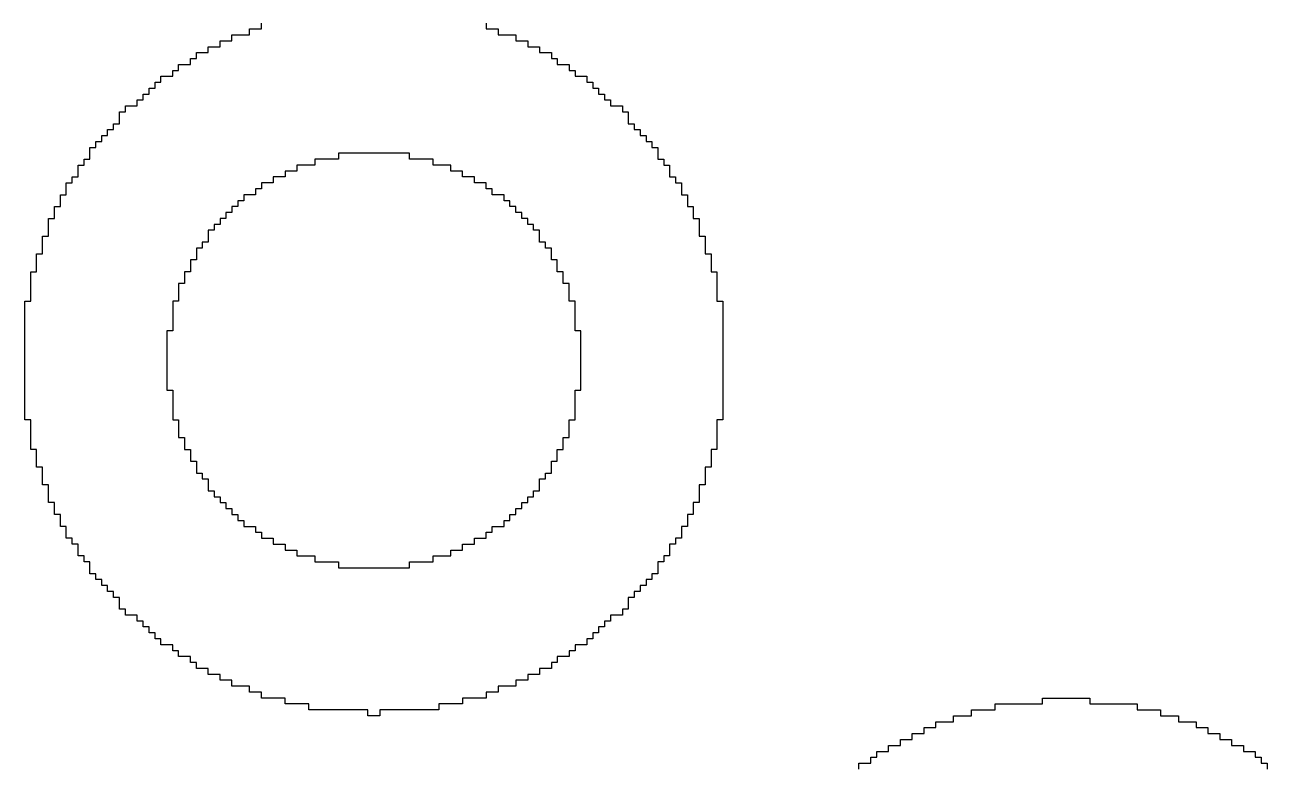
# Model space of a CAD drawing. Header units: inches. Extents: x -0.3 to 9.9, y -0.4 to 5.
# Drawn here: x 2.25393 to 2.29066, y 1.2496 to 1.2715 of the extents above; entities that cross this region are included whole.
import ezdxf

# ---------------------------------------------------------------- set-up
doc = ezdxf.new("R2010")
doc.units = ezdxf.units.IN
doc.header["$MEASUREMENT"] = 0
doc.layers.add('Top Overlay', color=2, linetype='Continuous')

msp = doc.modelspace()

# ---------------------------------------------------------------- linework, layer by layer
at = {"layer": 'Top Overlay'}
for p, q in [((2.260578, 1.271205), (2.260578, 1.27138)), ((2.260578, 1.27138), (2.260928, 1.27138)), ((2.260928, 1.27138), (2.260928, 1.271554)), ((2.267574, 1.271554), (2.267574, 1.27138)), ((2.267574, 1.27138), (2.267924, 1.27138)), ((2.267924, 1.27138), (2.267924, 1.271205)), ((2.259354, 1.27068), (2.259354, 1.270855)), ((2.259354, 1.270855), (2.259704, 1.270855)), ((2.259704, 1.270855), (2.259704, 1.27103)), ((2.259704, 1.27103), (2.260053, 1.27103)), ((2.260053, 1.27103), (2.260053, 1.271205)), ((2.260053, 1.271205), (2.260578, 1.271205)), ((2.267924, 1.271205), (2.268449, 1.271205)), ((2.268449, 1.271205), (2.268449, 1.27103)), ((2.268449, 1.27103), (2.268798, 1.27103)), ((2.268798, 1.27103), (2.268798, 1.270855)), ((2.268798, 1.270855), (2.269148, 1.270855)), ((2.269148, 1.270855), (2.269148, 1.27068)), ((2.258829, 1.27033), (2.258829, 1.270505)), ((2.258829, 1.270505), (2.259004, 1.270505)), ((2.259004, 1.270505), (2.259004, 1.27068)), ((2.259004, 1.27068), (2.259354, 1.27068)), ((2.269148, 1.27068), (2.269498, 1.27068)), ((2.269498, 1.27068), (2.269498, 1.270505)), ((2.269498, 1.270505), (2.269673, 1.270505)), ((2.269673, 1.270505), (2.269673, 1.27033)), ((2.258304, 1.26998), (2.258304, 1.270155)), ((2.258304, 1.270155), (2.258479, 1.270155)), ((2.258479, 1.270155), (2.258479, 1.27033)), ((2.258479, 1.27033), (2.258829, 1.27033)), ((2.269673, 1.27033), (2.270023, 1.27033)), ((2.270023, 1.27033), (2.270023, 1.270155)), ((2.270023, 1.270155), (2.270198, 1.270155)), ((2.270198, 1.270155), (2.270198, 1.26998)), ((2.25778, 1.26963), (2.25778, 1.269805)), ((2.25778, 1.269805), (2.257954, 1.269805)), ((2.257954, 1.269805), (2.257954, 1.26998)), ((2.257954, 1.26998), (2.258304, 1.26998)), ((2.270198, 1.26998), (2.270548, 1.26998)), ((2.270548, 1.26998), (2.270548, 1.269805)), ((2.270548, 1.269805), (2.270722, 1.269805)), ((2.270722, 1.269805), (2.270722, 1.26963)), ((2.25743, 1.269281), (2.25743, 1.269456)), ((2.25743, 1.269456), (2.257605, 1.269456)), ((2.257605, 1.269456), (2.257605, 1.26963)), ((2.257605, 1.26963), (2.25778, 1.26963)), ((2.270722, 1.26963), (2.270897, 1.26963)), ((2.270897, 1.26963), (2.270897, 1.269456)), ((2.270897, 1.269456), (2.271072, 1.269456)), ((2.271072, 1.269456), (2.271072, 1.269281)), ((2.256905, 1.268931), (2.256905, 1.269106)), ((2.256905, 1.269106), (2.257255, 1.269106)), ((2.257255, 1.269106), (2.257255, 1.269281)), ((2.257255, 1.269281), (2.25743, 1.269281)), ((2.271072, 1.269281), (2.271247, 1.269281)), ((2.271247, 1.269281), (2.271247, 1.269106)), ((2.271247, 1.269106), (2.271597, 1.269106)), ((2.271597, 1.269106), (2.271597, 1.268931)), ((2.25673, 1.268581), (2.25673, 1.268931)), ((2.25673, 1.268931), (2.256905, 1.268931)), ((2.271597, 1.268931), (2.271772, 1.268931)), ((2.271772, 1.268931), (2.271772, 1.268581)), ((2.25638, 1.268231), (2.25638, 1.268406)), ((2.25638, 1.268406), (2.256555, 1.268406)), ((2.256555, 1.268406), (2.256555, 1.268581)), ((2.256555, 1.268581), (2.25673, 1.268581)), ((2.271772, 1.268581), (2.271947, 1.268581)), ((2.271947, 1.268581), (2.271947, 1.268406)), ((2.271947, 1.268406), (2.272122, 1.268406)), ((2.272122, 1.268406), (2.272122, 1.268231)), ((2.256031, 1.267881), (2.256031, 1.268056)), ((2.256031, 1.268056), (2.256205, 1.268056)), ((2.256205, 1.268056), (2.256205, 1.268231)), ((2.256205, 1.268231), (2.25638, 1.268231)), ((2.272122, 1.268231), (2.272297, 1.268231)), ((2.272297, 1.268231), (2.272297, 1.268056)), ((2.272297, 1.268056), (2.272471, 1.268056)), ((2.272471, 1.268056), (2.272471, 1.267881)), ((2.255856, 1.267532), (2.255856, 1.267881)), ((2.255856, 1.267881), (2.256031, 1.267881)), ((2.2653, 1.267707), (2.263202, 1.267707)), ((2.263202, 1.267707), (2.263202, 1.267532)), ((2.2653, 1.267532), (2.2653, 1.267707)), ((2.272471, 1.267881), (2.272646, 1.267881)), ((2.272646, 1.267881), (2.272646, 1.267532)), ((2.255506, 1.267007), (2.255506, 1.267357)), ((2.255506, 1.267357), (2.255681, 1.267357)), ((2.255681, 1.267357), (2.255681, 1.267532)), ((2.255681, 1.267532), (2.255856, 1.267532)), ((2.261977, 1.267182), (2.261627, 1.267182)), ((2.261627, 1.267182), (2.261627, 1.267007)), ((2.262502, 1.267357), (2.261977, 1.267357)), ((2.261977, 1.267357), (2.261977, 1.267182)), ((2.263202, 1.267532), (2.262502, 1.267532)), ((2.262502, 1.267532), (2.262502, 1.267357)), ((2.266, 1.267532), (2.2653, 1.267532)), ((2.266, 1.267357), (2.266, 1.267532)), ((2.266525, 1.267357), (2.266, 1.267357)), ((2.266525, 1.267182), (2.266525, 1.267357)), ((2.266875, 1.267182), (2.266525, 1.267182)), ((2.266875, 1.267007), (2.266875, 1.267182)), ((2.272646, 1.267532), (2.272821, 1.267532)), ((2.272821, 1.267532), (2.272821, 1.267357)), ((2.272821, 1.267357), (2.272996, 1.267357)), ((2.272996, 1.267357), (2.272996, 1.267007)), ((2.255156, 1.266482), (2.255156, 1.266832)), ((2.255156, 1.266832), (2.255331, 1.266832)), ((2.255331, 1.266832), (2.255331, 1.267007)), ((2.255331, 1.267007), (2.255506, 1.267007)), ((2.261278, 1.266832), (2.260928, 1.266832)), ((2.260928, 1.266832), (2.260928, 1.266657)), ((2.261627, 1.267007), (2.261278, 1.267007)), ((2.261278, 1.267007), (2.261278, 1.266832)), ((2.267224, 1.267007), (2.266875, 1.267007)), ((2.267224, 1.266832), (2.267224, 1.267007)), ((2.267574, 1.266832), (2.267224, 1.266832)), ((2.267574, 1.266657), (2.267574, 1.266832)), ((2.272996, 1.267007), (2.273171, 1.267007)), ((2.273171, 1.267007), (2.273171, 1.266832)), ((2.273171, 1.266832), (2.273346, 1.266832)), ((2.273346, 1.266832), (2.273346, 1.266482)), ((2.254981, 1.266132), (2.254981, 1.266482)), ((2.254981, 1.266482), (2.255156, 1.266482)), ((2.260753, 1.266482), (2.260403, 1.266482)), ((2.260403, 1.266482), (2.260403, 1.266307)), ((2.260928, 1.266657), (2.260753, 1.266657)), ((2.260753, 1.266657), (2.260753, 1.266482)), ((2.267749, 1.266657), (2.267574, 1.266657)), ((2.267749, 1.266482), (2.267749, 1.266657)), ((2.268099, 1.266482), (2.267749, 1.266482)), ((2.268099, 1.266307), (2.268099, 1.266482)), ((2.273346, 1.266482), (2.273521, 1.266482)), ((2.273521, 1.266482), (2.273521, 1.266132)), ((2.254806, 1.265783), (2.254806, 1.266132)), ((2.254806, 1.266132), (2.254981, 1.266132)), ((2.260228, 1.266132), (2.260053, 1.266132)), ((2.260053, 1.266132), (2.260053, 1.265957)), ((2.260403, 1.266307), (2.260228, 1.266307)), ((2.260228, 1.266307), (2.260228, 1.266132)), ((2.268274, 1.266307), (2.268099, 1.266307)), ((2.268274, 1.266132), (2.268274, 1.266307)), ((2.268449, 1.266132), (2.268274, 1.266132)), ((2.268449, 1.265957), (2.268449, 1.266132)), ((2.273521, 1.266132), (2.273696, 1.266132)), ((2.273696, 1.266132), (2.273696, 1.265783)), ((2.254631, 1.265258), (2.254631, 1.265783)), ((2.254631, 1.265783), (2.254806, 1.265783)), ((2.259878, 1.265783), (2.259704, 1.265783)), ((2.259704, 1.265783), (2.259704, 1.265608)), ((2.260053, 1.265957), (2.259878, 1.265957)), ((2.259878, 1.265957), (2.259878, 1.265783)), ((2.268624, 1.265957), (2.268449, 1.265957)), ((2.268624, 1.265783), (2.268624, 1.265957)), ((2.268798, 1.265783), (2.268624, 1.265783)), ((2.268798, 1.265608), (2.268798, 1.265783)), ((2.273696, 1.265783), (2.273871, 1.265783)), ((2.273871, 1.265783), (2.273871, 1.265258)), ((2.259529, 1.265433), (2.259354, 1.265433)), ((2.259354, 1.265433), (2.259354, 1.265083)), ((2.259704, 1.265608), (2.259529, 1.265608)), ((2.259529, 1.265608), (2.259529, 1.265433)), ((2.268973, 1.265608), (2.268798, 1.265608)), ((2.268973, 1.265433), (2.268973, 1.265608)), ((2.269148, 1.265433), (2.268973, 1.265433)), ((2.269148, 1.265083), (2.269148, 1.265433)), ((2.254456, 1.264733), (2.254456, 1.265258)), ((2.254456, 1.265258), (2.254631, 1.265258)), ((2.259354, 1.265083), (2.259179, 1.265083)), ((2.259179, 1.265083), (2.259179, 1.264908)), ((2.269323, 1.265083), (2.269148, 1.265083)), ((2.269323, 1.264908), (2.269323, 1.265083)), ((2.273871, 1.265258), (2.274046, 1.265258)), ((2.274046, 1.265258), (2.274046, 1.264733)), ((2.254281, 1.264208), (2.254281, 1.264733)), ((2.254281, 1.264733), (2.254456, 1.264733)), ((2.259179, 1.264908), (2.259004, 1.264908)), ((2.259004, 1.264908), (2.259004, 1.264558)), ((2.269498, 1.264908), (2.269323, 1.264908)), ((2.269498, 1.264558), (2.269498, 1.264908)), ((2.274046, 1.264733), (2.274221, 1.264733)), ((2.274221, 1.264733), (2.274221, 1.264208)), ((2.259004, 1.264558), (2.258829, 1.264558)), ((2.258829, 1.264558), (2.258829, 1.264208)), ((2.269673, 1.264558), (2.269498, 1.264558)), ((2.269673, 1.264208), (2.269673, 1.264558)), ((2.254107, 1.263334), (2.254107, 1.264208)), ((2.254107, 1.264208), (2.254281, 1.264208)), ((2.258829, 1.264208), (2.258654, 1.264208)), ((2.258654, 1.264208), (2.258654, 1.263859)), ((2.269848, 1.264208), (2.269673, 1.264208)), ((2.269848, 1.263859), (2.269848, 1.264208)), ((2.274221, 1.264208), (2.274395, 1.264208)), ((2.274395, 1.264208), (2.274395, 1.263334)), ((2.258654, 1.263859), (2.258479, 1.263859)), ((2.258479, 1.263859), (2.258479, 1.263334)), ((2.270023, 1.263859), (2.269848, 1.263859)), ((2.270023, 1.263334), (2.270023, 1.263859)), ((2.253932, 1.259836), (2.253932, 1.263334)), ((2.253932, 1.263334), (2.254107, 1.263334)), ((2.258479, 1.263334), (2.258304, 1.263334)), ((2.258304, 1.263334), (2.258304, 1.262459)), ((2.270198, 1.263334), (2.270023, 1.263334)), ((2.270198, 1.262459), (2.270198, 1.263334)), ((2.274395, 1.263334), (2.27457, 1.263334)), ((2.27457, 1.263334), (2.27457, 1.259836)), ((2.258304, 1.262459), (2.258129, 1.262459)), ((2.258129, 1.262459), (2.258129, 1.26071)), ((2.270373, 1.262459), (2.270198, 1.262459)), ((2.270373, 1.26071), (2.270373, 1.262459)), ((2.258129, 1.26071), (2.258304, 1.26071)), ((2.258304, 1.26071), (2.258304, 1.259836)), ((2.270198, 1.259836), (2.270198, 1.26071)), ((2.270198, 1.26071), (2.270373, 1.26071)), ((2.254107, 1.259836), (2.253932, 1.259836)), ((2.254107, 1.258961), (2.254107, 1.259836)), ((2.258304, 1.259836), (2.258479, 1.259836)), ((2.258479, 1.259836), (2.258479, 1.259311)), ((2.270023, 1.259311), (2.270023, 1.259836)), ((2.270023, 1.259836), (2.270198, 1.259836)), ((2.27457, 1.259836), (2.274395, 1.259836)), ((2.274395, 1.259836), (2.274395, 1.258961)), ((2.258479, 1.259311), (2.258654, 1.259311)), ((2.258654, 1.259311), (2.258654, 1.258961)), ((2.269848, 1.258961), (2.269848, 1.259311)), ((2.269848, 1.259311), (2.270023, 1.259311)), ((2.254281, 1.258961), (2.254107, 1.258961)), ((2.254281, 1.258437), (2.254281, 1.258961)), ((2.258654, 1.258961), (2.258829, 1.258961)), ((2.258829, 1.258961), (2.258829, 1.258611)), ((2.269673, 1.258611), (2.269673, 1.258961)), ((2.269673, 1.258961), (2.269848, 1.258961)), ((2.274395, 1.258961), (2.274221, 1.258961)), ((2.274221, 1.258961), (2.274221, 1.258437)), ((2.254456, 1.258437), (2.254281, 1.258437)), ((2.254456, 1.257912), (2.254456, 1.258437)), ((2.258829, 1.258611), (2.259004, 1.258611)), ((2.259004, 1.258611), (2.259004, 1.258262)), ((2.269498, 1.258262), (2.269498, 1.258611)), ((2.269498, 1.258611), (2.269673, 1.258611)), ((2.274221, 1.258437), (2.274046, 1.258437)), ((2.274046, 1.258437), (2.274046, 1.257912)), ((2.259004, 1.258262), (2.259179, 1.258262)), ((2.259179, 1.258262), (2.259179, 1.258087)), ((2.259179, 1.258087), (2.259354, 1.258087)), ((2.259354, 1.258087), (2.259354, 1.257737)), ((2.269148, 1.257737), (2.269148, 1.258087)), ((2.269148, 1.258087), (2.269323, 1.258087)), ((2.269323, 1.258087), (2.269323, 1.258262)), ((2.269323, 1.258262), (2.269498, 1.258262)), ((2.254631, 1.257912), (2.254456, 1.257912)), ((2.254631, 1.257387), (2.254631, 1.257912)), ((2.259354, 1.257737), (2.259529, 1.257737)), ((2.259529, 1.257737), (2.259529, 1.257562)), ((2.268973, 1.257562), (2.268973, 1.257737)), ((2.268973, 1.257737), (2.269148, 1.257737)), ((2.274046, 1.257912), (2.273871, 1.257912)), ((2.273871, 1.257912), (2.273871, 1.257387)), ((2.254806, 1.257387), (2.254631, 1.257387)), ((2.254806, 1.257037), (2.254806, 1.257387)), ((2.259529, 1.257562), (2.259704, 1.257562)), ((2.259704, 1.257562), (2.259704, 1.257387)), ((2.259704, 1.257387), (2.259878, 1.257387)), ((2.259878, 1.257387), (2.259878, 1.257212)), ((2.268624, 1.257212), (2.268624, 1.257387)), ((2.268624, 1.257387), (2.268798, 1.257387)), ((2.268798, 1.257387), (2.268798, 1.257562)), ((2.268798, 1.257562), (2.268973, 1.257562)), ((2.273871, 1.257387), (2.273696, 1.257387)), ((2.273696, 1.257387), (2.273696, 1.257037)), ((2.254981, 1.257037), (2.254806, 1.257037)), ((2.254981, 1.256687), (2.254981, 1.257037)), ((2.259878, 1.257212), (2.260053, 1.257212)), ((2.260053, 1.257212), (2.260053, 1.257037)), ((2.260053, 1.257037), (2.260228, 1.257037)), ((2.260228, 1.257037), (2.260228, 1.256862)), ((2.268274, 1.256862), (2.268274, 1.257037)), ((2.268274, 1.257037), (2.268449, 1.257037)), ((2.268449, 1.257037), (2.268449, 1.257212)), ((2.268449, 1.257212), (2.268624, 1.257212)), ((2.273696, 1.257037), (2.273521, 1.257037)), ((2.273521, 1.257037), (2.273521, 1.256687)), ((2.255156, 1.256687), (2.254981, 1.256687)), ((2.255156, 1.256338), (2.255156, 1.256687)), ((2.260228, 1.256862), (2.260403, 1.256862)), ((2.260403, 1.256862), (2.260403, 1.256687)), ((2.260403, 1.256687), (2.260753, 1.256687)), ((2.260753, 1.256687), (2.260753, 1.256513)), ((2.267749, 1.256513), (2.267749, 1.256687)), ((2.267749, 1.256687), (2.268099, 1.256687)), ((2.268099, 1.256687), (2.268099, 1.256862)), ((2.268099, 1.256862), (2.268274, 1.256862)), ((2.273521, 1.256687), (2.273346, 1.256687)), ((2.273346, 1.256687), (2.273346, 1.256338)), ((2.255331, 1.256338), (2.255156, 1.256338)), ((2.255331, 1.256163), (2.255331, 1.256338)), ((2.255506, 1.256163), (2.255331, 1.256163)), ((2.255506, 1.255813), (2.255506, 1.256163)), ((2.260753, 1.256513), (2.260928, 1.256513)), ((2.260928, 1.256513), (2.260928, 1.256338)), ((2.260928, 1.256338), (2.261278, 1.256338)), ((2.261278, 1.256338), (2.261278, 1.256163)), ((2.261278, 1.256163), (2.261627, 1.256163)), ((2.261627, 1.256163), (2.261627, 1.255988)), ((2.266875, 1.255988), (2.266875, 1.256163)), ((2.266875, 1.256163), (2.267224, 1.256163)), ((2.267224, 1.256163), (2.267224, 1.256338)), ((2.267224, 1.256338), (2.267574, 1.256338)), ((2.267574, 1.256338), (2.267574, 1.256513)), ((2.267574, 1.256513), (2.267749, 1.256513)), ((2.273171, 1.256163), (2.272996, 1.256163)), ((2.272996, 1.256163), (2.272996, 1.255813)), ((2.273346, 1.256338), (2.273171, 1.256338)), ((2.273171, 1.256338), (2.273171, 1.256163)), ((2.255681, 1.255813), (2.255506, 1.255813)), ((2.255681, 1.255638), (2.255681, 1.255813)), ((2.261627, 1.255988), (2.261977, 1.255988)), ((2.261977, 1.255988), (2.261977, 1.255813)), ((2.261977, 1.255813), (2.262502, 1.255813)), ((2.262502, 1.255813), (2.262502, 1.255638)), ((2.266, 1.255638), (2.266, 1.255813)), ((2.266, 1.255813), (2.266525, 1.255813)), ((2.266525, 1.255813), (2.266525, 1.255988)), ((2.266525, 1.255988), (2.266875, 1.255988)), ((2.272996, 1.255813), (2.272821, 1.255813)), ((2.272821, 1.255813), (2.272821, 1.255638)), ((2.255856, 1.255638), (2.255681, 1.255638)), ((2.255856, 1.255288), (2.255856, 1.255638)), ((2.262502, 1.255638), (2.263202, 1.255638)), ((2.263202, 1.255638), (2.263202, 1.255463)), ((2.263202, 1.255463), (2.2653, 1.255463)), ((2.2653, 1.255463), (2.2653, 1.255638)), ((2.2653, 1.255638), (2.266, 1.255638)), ((2.272821, 1.255638), (2.272646, 1.255638)), ((2.272646, 1.255638), (2.272646, 1.255288)), ((2.256031, 1.255288), (2.255856, 1.255288)), ((2.256031, 1.255113), (2.256031, 1.255288)), ((2.256205, 1.255113), (2.256031, 1.255113)), ((2.256205, 1.254938), (2.256205, 1.255113)), ((2.272471, 1.255113), (2.272297, 1.255113)), ((2.272297, 1.255113), (2.272297, 1.254938)), ((2.272646, 1.255288), (2.272471, 1.255288)), ((2.272471, 1.255288), (2.272471, 1.255113)), ((2.25638, 1.254938), (2.256205, 1.254938)), ((2.25638, 1.254764), (2.25638, 1.254938)), ((2.256555, 1.254764), (2.25638, 1.254764)), ((2.256555, 1.254589), (2.256555, 1.254764)), ((2.272122, 1.254764), (2.271947, 1.254764)), ((2.271947, 1.254764), (2.271947, 1.254589)), ((2.272297, 1.254938), (2.272122, 1.254938)), ((2.272122, 1.254938), (2.272122, 1.254764)), ((2.25673, 1.254589), (2.256555, 1.254589)), ((2.25673, 1.254239), (2.25673, 1.254589)), ((2.271947, 1.254589), (2.271772, 1.254589)), ((2.271772, 1.254589), (2.271772, 1.254239)), ((2.256905, 1.254239), (2.25673, 1.254239)), ((2.256905, 1.254064), (2.256905, 1.254239)), ((2.257255, 1.254064), (2.256905, 1.254064)), ((2.257255, 1.253889), (2.257255, 1.254064)), ((2.271597, 1.254064), (2.271247, 1.254064)), ((2.271247, 1.254064), (2.271247, 1.253889)), ((2.271772, 1.254239), (2.271597, 1.254239)), ((2.271597, 1.254239), (2.271597, 1.254064)), ((2.25743, 1.253889), (2.257255, 1.253889)), ((2.25743, 1.253714), (2.25743, 1.253889)), ((2.257605, 1.253714), (2.25743, 1.253714)), ((2.257605, 1.253539), (2.257605, 1.253714)), ((2.271072, 1.253714), (2.270897, 1.253714)), ((2.270897, 1.253714), (2.270897, 1.253539)), ((2.271247, 1.253889), (2.271072, 1.253889)), ((2.271072, 1.253889), (2.271072, 1.253714)), ((2.25778, 1.253539), (2.257605, 1.253539)), ((2.25778, 1.253364), (2.25778, 1.253539)), ((2.257954, 1.253364), (2.25778, 1.253364)), ((2.257954, 1.253189), (2.257954, 1.253364)), ((2.270722, 1.253364), (2.270548, 1.253364)), ((2.270548, 1.253364), (2.270548, 1.253189)), ((2.270897, 1.253539), (2.270722, 1.253539)), ((2.270722, 1.253539), (2.270722, 1.253364)), ((2.258304, 1.253189), (2.257954, 1.253189)), ((2.258304, 1.253014), (2.258304, 1.253189)), ((2.258479, 1.253014), (2.258304, 1.253014)), ((2.258479, 1.25284), (2.258479, 1.253014)), ((2.270198, 1.253014), (2.270023, 1.253014)), ((2.270023, 1.253014), (2.270023, 1.25284)), ((2.270548, 1.253189), (2.270198, 1.253189)), ((2.270198, 1.253189), (2.270198, 1.253014)), ((2.258829, 1.25284), (2.258479, 1.25284)), ((2.258829, 1.252665), (2.258829, 1.25284)), ((2.259004, 1.252665), (2.258829, 1.252665)), ((2.259004, 1.25249), (2.259004, 1.252665)), ((2.259354, 1.25249), (2.259004, 1.25249)), ((2.259354, 1.252315), (2.259354, 1.25249)), ((2.269498, 1.25249), (2.269148, 1.25249)), ((2.269148, 1.25249), (2.269148, 1.252315)), ((2.269673, 1.252665), (2.269498, 1.252665)), ((2.269498, 1.252665), (2.269498, 1.25249)), ((2.270023, 1.25284), (2.269673, 1.25284)), ((2.269673, 1.25284), (2.269673, 1.252665)), ((2.259704, 1.252315), (2.259354, 1.252315)), ((2.259704, 1.25214), (2.259704, 1.252315)), ((2.260053, 1.25214), (2.259704, 1.25214)), ((2.260053, 1.251965), (2.260053, 1.25214)), ((2.268798, 1.25214), (2.268449, 1.25214)), ((2.268449, 1.25214), (2.268449, 1.251965)), ((2.269148, 1.252315), (2.268798, 1.252315)), ((2.268798, 1.252315), (2.268798, 1.25214)), ((2.260578, 1.251965), (2.260053, 1.251965)), ((2.260578, 1.25179), (2.260578, 1.251965)), ((2.260928, 1.25179), (2.260578, 1.25179)), ((2.260928, 1.251615), (2.260928, 1.25179)), ((2.267924, 1.25179), (2.267574, 1.25179)), ((2.267574, 1.25179), (2.267574, 1.251615)), ((2.268449, 1.251965), (2.267924, 1.251965)), ((2.267924, 1.251965), (2.267924, 1.25179)), ((2.261627, 1.251615), (2.260928, 1.251615)), ((2.261627, 1.25144), (2.261627, 1.251615)), ((2.262327, 1.25144), (2.261627, 1.25144)), ((2.262327, 1.251265), (2.262327, 1.25144)), ((2.266875, 1.25144), (2.266175, 1.25144)), ((2.266175, 1.25144), (2.266175, 1.251265)), ((2.267574, 1.251615), (2.266875, 1.251615)), ((2.266875, 1.251615), (2.266875, 1.25144)), ((2.282616, 1.251265), (2.282616, 1.25144)), ((2.282616, 1.25144), (2.284015, 1.25144)), ((2.284015, 1.25144), (2.284015, 1.251615)), ((2.284015, 1.251615), (2.285414, 1.251615)), ((2.285414, 1.251615), (2.285414, 1.25144)), ((2.285414, 1.25144), (2.286814, 1.25144)), ((2.286814, 1.25144), (2.286814, 1.251265)), ((2.264076, 1.251265), (2.262327, 1.251265)), ((2.264076, 1.251091), (2.264076, 1.251265)), ((2.264426, 1.251091), (2.264076, 1.251091)), ((2.266175, 1.251265), (2.264426, 1.251265)), ((2.264426, 1.251265), (2.264426, 1.251091)), ((2.281392, 1.250916), (2.281392, 1.251091)), ((2.281392, 1.251091), (2.281916, 1.251091)), ((2.281916, 1.251091), (2.281916, 1.251265)), ((2.281916, 1.251265), (2.282616, 1.251265)), ((2.286814, 1.251265), (2.287513, 1.251265)), ((2.287513, 1.251265), (2.287513, 1.251091)), ((2.287513, 1.251091), (2.288038, 1.251091)), ((2.288038, 1.251091), (2.288038, 1.250916)), ((2.280517, 1.250566), (2.280517, 1.250741)), ((2.280517, 1.250741), (2.280867, 1.250741)), ((2.280867, 1.250741), (2.280867, 1.250916)), ((2.280867, 1.250916), (2.281392, 1.250916)), ((2.288038, 1.250916), (2.288563, 1.250916)), ((2.288563, 1.250916), (2.288563, 1.250741)), ((2.288563, 1.250741), (2.288912, 1.250741)), ((2.288912, 1.250741), (2.288912, 1.250566)), ((2.279817, 1.250216), (2.279817, 1.250391)), ((2.279817, 1.250391), (2.280167, 1.250391)), ((2.280167, 1.250391), (2.280167, 1.250566)), ((2.280167, 1.250566), (2.280517, 1.250566)), ((2.288912, 1.250566), (2.289262, 1.250566)), ((2.289262, 1.250566), (2.289262, 1.250391)), ((2.289262, 1.250391), (2.289612, 1.250391)), ((2.289612, 1.250391), (2.289612, 1.250216)), ((2.279118, 1.249866), (2.279118, 1.250041)), ((2.279118, 1.250041), (2.279468, 1.250041)), ((2.279468, 1.250041), (2.279468, 1.250216)), ((2.279468, 1.250216), (2.279817, 1.250216)), ((2.289612, 1.250216), (2.289962, 1.250216)), ((2.289962, 1.250216), (2.289962, 1.250041)), ((2.289962, 1.250041), (2.290312, 1.250041)), ((2.290312, 1.250041), (2.290312, 1.249866)), ((2.278593, 1.249516), (2.278593, 1.249691)), ((2.278593, 1.249691), (2.278943, 1.249691)), ((2.278943, 1.249691), (2.278943, 1.249866)), ((2.278943, 1.249866), (2.279118, 1.249866)), ((2.290312, 1.249866), (2.290487, 1.249866)), ((2.290487, 1.249866), (2.290487, 1.249691)), ((2.290487, 1.249691), (2.290662, 1.249691)), ((2.290662, 1.249691), (2.290662, 1.249516))]:
    msp.add_line(p, q, dxfattribs=at)

doc.saveas('drawing.dxf')
